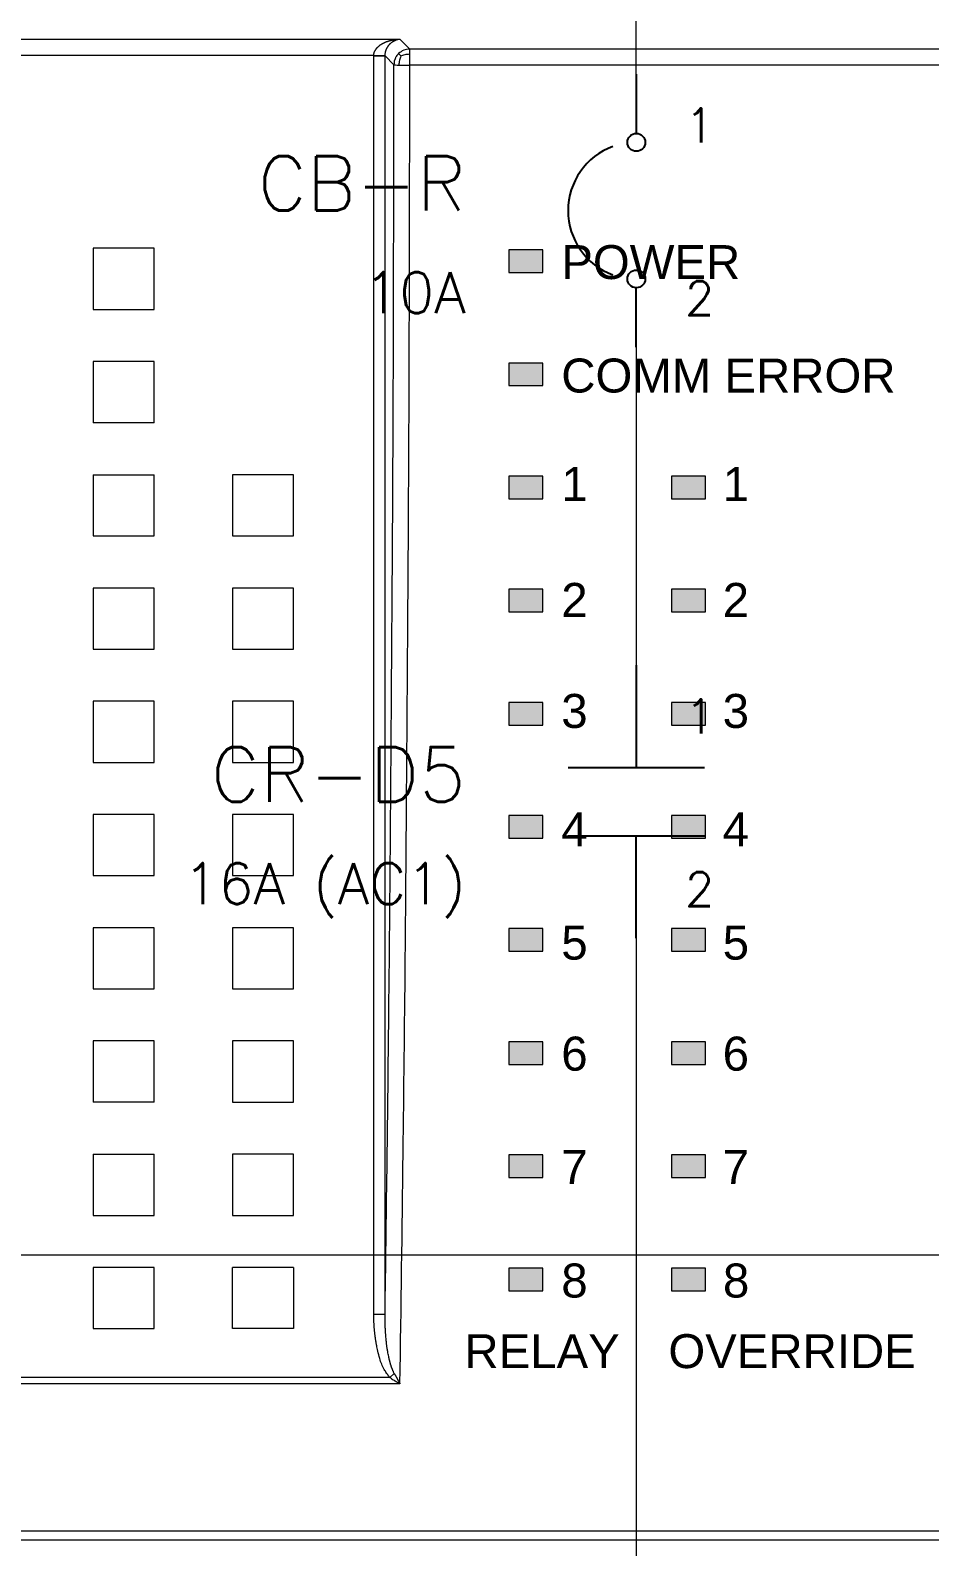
# Model space of a CAD drawing. Header units: inches. Extents: x 75782 to 87231, y -34126 to -18655.
# Drawn here: x 79256 to 79321.9, y -29414.5 to -29303.4 of the extents above; entities that cross this region are included whole.
import ezdxf
from ezdxf.enums import TextEntityAlignment as Align

# ---------------------------------------------------------------- set-up
doc = ezdxf.new("R2010")
doc.units = ezdxf.units.IN
doc.header["$MEASUREMENT"] = 0
doc.layers.add('A-Cables 220V', color=6, linetype='Continuous', lineweight=18)
doc.layers.add('COMPONENTES', color=251, linetype='Continuous', lineweight=18)
doc.styles.add('ARIAL', font='arial.ttf')
doc.styles.get("Standard").update_dxf_attribs({"font": 'ROMANS.SHX'})

# ---------------------------------------------------------------- blocks, each defined once
blk = doc.blocks.new('CONT 2F')
for p, q in [((33337.29, 23395.79), (33337.29, 23388.29)), ((33367.29, 23395.79), (33367.29, 23388.29)), ((33332.29, 23388.29), (33342.29, 23388.29)), ((33362.29, 23388.29), (33372.29, 23388.29)), ((33332.29, 23383.29), (33342.29, 23383.29)), ((33337.29, 23375.79), (33337.29, 23383.29)), ((33362.29, 23383.29), (33372.29, 23383.29)), ((33367.29, 23375.79), (33367.29, 23383.29))]:
    blk.add_line(p, q)
for s, p in [('1', (33340.86, 23390.79)), ('3', (33370.86, 23390.79)), ('2', (33340.86, 23378.13)), ('4', (33370.86, 23378.13))]:
    blk.add_text(s, height=2.5).set_placement(p)
at = {"flags": 4}
for tag, height, p in [('NAME', 4, (33324.79, 23385.79)), ('FEATURES', 3, (33324.79, 23378.29))]:
    blk.add_attdef(tag, text='', height=height, dxfattribs=at).set_placement(p, align=Align.RIGHT)
blk = doc.blocks.new('2F Breaker')
for p, q in [((0, 0), (0, -4.35)), ((30, 0), (30, -4.35)), ((0, -20), (0, -15.65)), ((30, -20), (30, -15.65))]:
    blk.add_line(p, q)
for centre in [(0, -5), (30, -5), (0, -15), (30, -15)]:
    blk.add_circle(centre, 0.653)
for centre in [(0, -10), (30, -10)]:
    blk.add_arc(centre, 5, 110, 250)
for s, p in [('1', (3.57, -5)), ('3', (33.57, -5)), ('2', (3.57, -17.66)), ('4', (33.57, -17.66))]:
    blk.add_text(s, height=2.5).set_placement(p)
at = {"flags": 4}
for tag, height, p in [('NAME', 4, (-12.5, -10)), ('FEATURES', 3, (-12.5, -17.5))]:
    blk.add_attdef(tag, text='', height=height, dxfattribs=at).set_placement(p, align=Align.RIGHT)
blk = doc.blocks.new('AK2-XM')
at = {"layer": 'COMPONENTES'}
for points in [[(31830.61, 23355.41), (31833.09, 23355.41), (31833.09, 23357.07), (31830.61, 23357.07)], [(31830.61, 23347.13), (31833.09, 23347.13), (31833.09, 23348.78), (31830.61, 23348.78)], [(31830.61, 23338.84), (31833.09, 23338.84), (31833.09, 23340.5), (31830.61, 23340.5)], [(31842.54, 23338.84), (31845.03, 23338.84), (31845.03, 23340.5), (31842.54, 23340.5)], [(31830.61, 23330.55), (31833.09, 23330.55), (31833.09, 23332.21), (31830.61, 23332.21)], [(31842.54, 23330.55), (31845.03, 23330.55), (31845.03, 23332.21), (31842.54, 23332.21)], [(31830.61, 23322.26), (31833.09, 23322.26), (31833.09, 23323.92), (31830.61, 23323.92)], [(31842.54, 23322.26), (31845.03, 23322.26), (31845.03, 23323.92), (31842.54, 23323.92)], [(31830.61, 23313.98), (31833.09, 23313.98), (31833.09, 23315.63), (31830.61, 23315.63)], [(31842.54, 23313.98), (31845.03, 23313.98), (31845.03, 23315.63), (31842.54, 23315.63)], [(31830.61, 23305.69), (31833.09, 23305.69), (31833.09, 23307.35), (31830.61, 23307.35)], [(31842.54, 23305.69), (31845.03, 23305.69), (31845.03, 23307.35), (31842.54, 23307.35)], [(31830.61, 23297.4), (31833.09, 23297.4), (31833.09, 23299.06), (31830.61, 23299.06)], [(31842.54, 23297.4), (31845.03, 23297.4), (31845.03, 23299.06), (31842.54, 23299.06)], [(31830.61, 23289.11), (31833.09, 23289.11), (31833.09, 23290.77), (31830.61, 23290.77)], [(31842.54, 23289.11), (31845.03, 23289.11), (31845.03, 23290.77), (31842.54, 23290.77)], [(31830.61, 23280.83), (31833.09, 23280.83), (31833.09, 23282.48), (31830.61, 23282.48)], [(31842.54, 23280.83), (31845.03, 23280.83), (31845.03, 23282.48), (31842.54, 23282.48)]]:
    blk.add_hatch(color=256, dxfattribs=at).paths.add_polyline_path(points)
for p, q in [((31782.13, 23372.5), (31822.62, 23372.5)), ((31823.34, 23371.78), (31822.62, 23372.5)), ((31782.13, 23371.34), (31820.7, 23371.34)), ((31820.7, 23371.34), (31821.53, 23371.31)), ((31820.7, 23279.12), (31820.7, 23371.27)), ((31820.7, 23371.27), (31821.53, 23371.27)), ((31821.53, 23279.12), (31821.53, 23371.27)), ((31822.18, 23370.62), (31821.53, 23371.27)), ((31964.14, 23371.78), (31823.34, 23371.78)), ((31823.34, 23371.42), (31823.34, 23371.78)), ((31823.34, 23370.59), (31823.34, 23371.42)), ((31964.14, 23370.59), (31823.34, 23370.59)), ((31804.61, 23357.19), (31800.13, 23357.19)), ((31800.13, 23357.19), (31800.13, 23352.71)), ((31804.61, 23352.71), (31804.61, 23357.19)), ((31833.09, 23357.07), (31830.61, 23357.07)), ((31830.61, 23357.07), (31830.61, 23355.41)), ((31833.09, 23355.41), (31833.09, 23357.07)), ((31830.61, 23355.41), (31833.09, 23355.41)), ((31800.13, 23352.71), (31804.61, 23352.71)), ((31804.61, 23348.89), (31800.13, 23348.89)), ((31800.13, 23348.89), (31800.13, 23344.41)), ((31804.61, 23344.41), (31804.61, 23348.89)), ((31833.09, 23348.78), (31830.61, 23348.78)), ((31830.61, 23348.78), (31830.61, 23347.13)), ((31833.09, 23347.13), (31833.09, 23348.78)), ((31830.61, 23347.13), (31833.09, 23347.13)), ((31804.61, 23344.41), (31800.13, 23344.41)), ((31800.13, 23340.59), (31804.61, 23340.59)), ((31800.13, 23340.59), (31800.13, 23336.12)), ((31804.61, 23336.12), (31804.61, 23340.59)), ((31814.82, 23340.59), (31810.34, 23340.59)), ((31810.34, 23340.59), (31810.34, 23336.12)), ((31814.82, 23336.12), (31814.82, 23340.59)), ((31833.09, 23340.5), (31830.61, 23340.5)), ((31830.61, 23340.5), (31830.61, 23338.84)), ((31833.09, 23338.84), (31833.09, 23340.5)), ((31845.03, 23340.5), (31842.54, 23340.5)), ((31842.54, 23340.5), (31842.54, 23338.84)), ((31845.03, 23338.84), (31845.03, 23340.5)), ((31830.61, 23338.84), (31833.09, 23338.84)), ((31842.54, 23338.84), (31845.03, 23338.84)), ((31800.13, 23336.12), (31804.61, 23336.12)), ((31810.34, 23336.12), (31814.82, 23336.12)), ((31804.61, 23332.3), (31800.13, 23332.3)), ((31800.13, 23332.3), (31800.13, 23327.82)), ((31804.61, 23327.82), (31804.61, 23332.3)), ((31814.82, 23332.3), (31810.34, 23332.3)), ((31810.34, 23332.3), (31810.34, 23327.82)), ((31814.82, 23327.82), (31814.82, 23332.3)), ((31833.09, 23332.21), (31830.61, 23332.21)), ((31830.61, 23332.21), (31830.61, 23330.55)), ((31833.09, 23330.55), (31833.09, 23332.21)), ((31845.03, 23332.21), (31842.54, 23332.21)), ((31842.54, 23332.21), (31842.54, 23330.55)), ((31845.03, 23330.55), (31845.03, 23332.21)), ((31830.61, 23330.55), (31833.09, 23330.55)), ((31842.54, 23330.55), (31845.03, 23330.55)), ((31800.13, 23327.82), (31804.61, 23327.82)), ((31810.34, 23327.82), (31814.82, 23327.82)), ((31804.61, 23324), (31800.13, 23324)), ((31800.13, 23324), (31800.13, 23319.52)), ((31804.61, 23319.52), (31804.61, 23324)), ((31814.82, 23324), (31810.34, 23324)), ((31810.34, 23324), (31810.34, 23319.52)), ((31814.82, 23319.52), (31814.82, 23324)), ((31833.09, 23323.92), (31830.61, 23323.92)), ((31830.61, 23323.92), (31830.61, 23322.26)), ((31833.09, 23322.26), (31833.09, 23323.92)), ((31845.03, 23323.92), (31842.54, 23323.92)), ((31842.54, 23323.92), (31842.54, 23322.26)), ((31845.03, 23322.26), (31845.03, 23323.92)), ((31830.61, 23322.26), (31833.09, 23322.26)), ((31842.54, 23322.26), (31845.03, 23322.26)), ((31800.13, 23319.52), (31804.61, 23319.52)), ((31810.34, 23319.52), (31814.82, 23319.52)), ((31804.61, 23315.71), (31800.13, 23315.71)), ((31800.13, 23315.71), (31800.13, 23311.23)), ((31804.61, 23311.23), (31804.61, 23315.71)), ((31814.82, 23315.71), (31810.34, 23315.71)), ((31810.34, 23315.71), (31810.34, 23311.23)), ((31814.82, 23311.23), (31814.82, 23315.71)), ((31833.09, 23315.63), (31830.61, 23315.63)), ((31830.61, 23315.63), (31830.61, 23313.98)), ((31833.09, 23313.98), (31833.09, 23315.63)), ((31845.03, 23315.63), (31842.54, 23315.63)), ((31842.54, 23315.63), (31842.54, 23313.98)), ((31845.03, 23313.98), (31845.03, 23315.63)), ((31830.61, 23313.98), (31833.09, 23313.98)), ((31842.54, 23313.98), (31845.03, 23313.98)), ((31800.13, 23311.23), (31804.61, 23311.23)), ((31810.34, 23311.23), (31814.82, 23311.23)), ((31800.13, 23307.41), (31800.13, 23302.93)), ((31804.61, 23307.41), (31800.13, 23307.41)), ((31804.61, 23302.93), (31804.61, 23307.41)), ((31814.82, 23307.41), (31810.34, 23307.41)), ((31810.34, 23307.41), (31810.34, 23302.93)), ((31814.82, 23302.93), (31814.82, 23307.41)), ((31833.09, 23307.35), (31830.61, 23307.35)), ((31830.61, 23307.35), (31830.61, 23305.69)), ((31833.09, 23305.69), (31833.09, 23307.35)), ((31845.03, 23307.35), (31842.54, 23307.35)), ((31842.54, 23307.35), (31842.54, 23305.69)), ((31845.03, 23305.69), (31845.03, 23307.35)), ((31830.61, 23305.69), (31833.09, 23305.69)), ((31842.54, 23305.69), (31845.03, 23305.69)), ((31800.13, 23302.93), (31804.61, 23302.93)), ((31810.34, 23302.93), (31814.82, 23302.93)), ((31804.61, 23299.12), (31800.13, 23299.12)), ((31800.13, 23299.12), (31800.13, 23294.64)), ((31804.61, 23294.64), (31804.61, 23299.12)), ((31814.82, 23299.12), (31810.34, 23299.12)), ((31810.34, 23299.12), (31810.34, 23294.64)), ((31814.82, 23294.64), (31814.82, 23299.12)), ((31833.09, 23299.06), (31830.61, 23299.06)), ((31830.61, 23299.06), (31830.61, 23297.4)), ((31833.09, 23297.4), (31833.09, 23299.06)), ((31845.03, 23299.06), (31842.54, 23299.06)), ((31842.54, 23299.06), (31842.54, 23297.4)), ((31845.03, 23297.4), (31845.03, 23299.06)), ((31830.61, 23297.4), (31833.09, 23297.4)), ((31842.54, 23297.4), (31845.03, 23297.4)), ((31804.61, 23294.64), (31800.13, 23294.64)), ((31810.34, 23294.64), (31814.82, 23294.64)), ((31800.13, 23290.82), (31800.13, 23286.34)), ((31800.13, 23290.82), (31804.61, 23290.82)), ((31804.61, 23286.34), (31804.61, 23290.82)), ((31810.34, 23290.82), (31810.34, 23286.34)), ((31814.82, 23290.82), (31810.34, 23290.82)), ((31814.82, 23286.34), (31814.82, 23290.82)), ((31833.09, 23290.77), (31830.61, 23290.77)), ((31830.61, 23290.77), (31830.61, 23289.11)), ((31833.09, 23289.11), (31833.09, 23290.77)), ((31845.03, 23290.77), (31842.54, 23290.77)), ((31842.54, 23290.77), (31842.54, 23289.11)), ((31845.03, 23289.11), (31845.03, 23290.77)), ((31830.61, 23289.11), (31833.09, 23289.11)), ((31842.54, 23289.11), (31845.03, 23289.11)), ((31800.13, 23286.34), (31804.61, 23286.34)), ((31810.34, 23286.34), (31814.82, 23286.34)), ((31804.61, 23282.53), (31800.13, 23282.53)), ((31800.13, 23282.53), (31800.13, 23278.05)), ((31804.61, 23278.05), (31804.61, 23282.53)), ((31814.82, 23282.53), (31810.34, 23282.53)), ((31810.34, 23278.05), (31810.34, 23282.53)), ((31814.82, 23282.53), (31814.82, 23278.05)), ((31833.09, 23282.48), (31830.61, 23282.48)), ((31830.61, 23282.48), (31830.61, 23280.83)), ((31833.09, 23280.83), (31833.09, 23282.48)), ((31845.03, 23282.48), (31842.54, 23282.48)), ((31842.54, 23282.48), (31842.54, 23280.83)), ((31845.03, 23280.83), (31845.03, 23282.48)), ((31830.61, 23280.83), (31833.09, 23280.83)), ((31842.54, 23280.83), (31845.03, 23280.83)), ((31800.13, 23278.05), (31804.61, 23278.05)), ((31814.82, 23278.05), (31810.34, 23278.05)), ((31821.88, 23274.47), (31782.13, 23274.47)), ((31822.21, 23274.76), (31821.88, 23274.47)), ((31822.62, 23274.02), (31782.13, 23274.02)), ((32014.65, 23263.22), (31781.96, 23263.22)), ((32014.65, 23262.56), (31781.96, 23262.56))]:
    blk.add_line(p, q, dxfattribs=at)
for points, knots in [([(31820.7, 23371.34), (31820.71, 23371.36), (31820.71, 23371.4), (31820.72, 23371.44), (31820.72, 23371.46), (31820.73, 23371.48), (31820.73, 23371.5), (31820.74, 23371.52), (31820.74, 23371.54), (31820.75, 23371.56), (31820.76, 23371.58), (31820.77, 23371.6), (31820.78, 23371.63), (31820.79, 23371.66), (31820.81, 23371.68), (31820.83, 23371.71), (31820.85, 23371.74), (31820.87, 23371.77), (31820.88, 23371.79), (31820.9, 23371.82), (31820.92, 23371.84), (31820.94, 23371.86), (31820.96, 23371.89), (31820.99, 23371.91), (31821.02, 23371.94), (31821.06, 23371.98), (31821.1, 23372.01), (31821.14, 23372.05), (31821.18, 23372.08), (31821.23, 23372.1), (31821.26, 23372.13), (31821.3, 23372.15), (31821.34, 23372.18), (31821.39, 23372.2), (31821.44, 23372.23), (31821.49, 23372.25), (31821.54, 23372.27), (31821.59, 23372.3), (31821.64, 23372.32), (31821.69, 23372.33), (31821.73, 23372.35), (31821.77, 23372.36), (31821.8, 23372.37), (31821.84, 23372.38), (31821.88, 23372.39), (31821.93, 23372.41), (31821.99, 23372.42), (31822.05, 23372.43), (31822.1, 23372.44), (31822.16, 23372.46), (31822.21, 23372.46), (31822.25, 23372.47), (31822.29, 23372.47), (31822.33, 23372.48), (31822.38, 23372.48), (31822.44, 23372.49), (31822.52, 23372.5), (31822.59, 23372.5), (31822.62, 23372.5)], [0, 0, 0, 0, 0.077328, 0.127726, 0.140443, 0.154347, 0.18054, 0.21055, 0.237319, 0.262005, 0.282055, 0.302385, 0.336547, 0.372669, 0.409637, 0.446076, 0.48499, 0.523583, 0.557654, 0.59133, 0.62577, 0.659103, 0.69072, 0.722898, 0.780807, 0.842083, 0.902604, 0.961838, 1.021486, 1.079853, 1.128594, 1.176801, 1.231582, 1.287782, 1.350253, 1.413399, 1.478346, 1.543335, 1.601646, 1.658452, 1.702812, 1.745909, 1.78659, 1.827917, 1.882007, 1.938362, 2.006034, 2.073917, 2.137487, 2.200259, 2.255953, 2.30915, 2.350398, 2.390189, 2.443467, 2.498739, 2.59921, 2.722352, 2.722352, 2.722352, 2.722352]), ([(31821.53, 23371.31), (31821.53, 23371.34), (31821.54, 23371.4), (31821.55, 23371.48), (31821.56, 23371.54), (31821.57, 23371.58), (31821.58, 23371.61), (31821.59, 23371.64), (31821.6, 23371.67), (31821.61, 23371.7), (31821.62, 23371.72), (31821.62, 23371.74), (31821.63, 23371.77), (31821.64, 23371.79), (31821.66, 23371.82), (31821.67, 23371.84), (31821.68, 23371.86), (31821.69, 23371.89), (31821.71, 23371.92), (31821.74, 23371.97), (31821.76, 23372), (31821.79, 23372.03), (31821.81, 23372.06), (31821.83, 23372.09), (31821.86, 23372.12), (31821.88, 23372.15), (31821.91, 23372.17), (31821.94, 23372.2), (31821.96, 23372.22), (31821.98, 23372.24), (31822.01, 23372.26), (31822.04, 23372.28), (31822.07, 23372.3), (31822.09, 23372.32), (31822.12, 23372.33), (31822.14, 23372.35), (31822.16, 23372.36), (31822.18, 23372.37), (31822.2, 23372.38), (31822.23, 23372.4), (31822.26, 23372.41), (31822.29, 23372.42), (31822.33, 23372.44), (31822.39, 23372.46), (31822.49, 23372.49), (31822.58, 23372.49), (31822.62, 23372.5)], [0, 0, 0, 0, 0.107296, 0.199783, 0.257546, 0.312828, 0.345962, 0.379885, 0.412011, 0.444532, 0.471208, 0.498024, 0.527998, 0.558594, 0.588445, 0.616557, 0.642115, 0.668484, 0.723335, 0.782324, 0.83064, 0.874827, 0.908578, 0.943262, 0.991518, 1.041773, 1.083385, 1.12196, 1.150372, 1.17966, 1.223672, 1.269922, 1.308105, 1.344326, 1.371827, 1.398701, 1.424418, 1.450666, 1.484043, 1.517005, 1.551829, 1.584855, 1.638416, 1.693338, 1.81599, 1.976503, 1.976503, 1.976503, 1.976503]), ([(31820.7, 23371.27), (31820.7, 23371.28), (31820.7, 23371.28), (31820.7, 23371.29), (31820.7, 23371.3), (31820.7, 23371.3), (31820.7, 23371.31), (31820.7, 23371.31), (31820.7, 23371.32), (31820.7, 23371.33), (31820.7, 23371.34)], [0, 0, 0, 0, 0.01683585, 0.02892295, 0.03342725, 0.03758721, 0.04133051, 0.04526512, 0.05742279, 0.07504057, 0.07504057, 0.07504057, 0.07504057]), ([(31821.53, 23371.27), (31821.53, 23371.27), (31821.53, 23371.28), (31821.53, 23371.28), (31821.53, 23371.29), (31821.53, 23371.29), (31821.53, 23371.29), (31821.53, 23371.3), (31821.53, 23371.3), (31821.53, 23371.31), (31821.53, 23371.31)], [0, 0, 0, 0, 0.00883231, 0.01560292, 0.01883182, 0.02190711, 0.02495866, 0.02815549, 0.03493253, 0.04380974, 0.04380974, 0.04380974, 0.04380974]), ([(31822.52, 23371.44), (31822.48, 23371.39), (31822.4, 23371.31), (31822.33, 23371.2), (31822.29, 23371.12), (31822.27, 23371.06), (31822.25, 23371.01), (31822.22, 23370.93), (31822.19, 23370.8), (31822.19, 23370.68), (31822.18, 23370.62)], [0, 0, 0, 0, 0.217203, 0.377962, 0.445722, 0.510024, 0.574315, 0.642062, 0.802759, 1.01987, 1.01987, 1.01987, 1.01987]), ([(31823.34, 23371.78), (31823.19, 23371.76), (31822.88, 23371.73), (31822.64, 23371.54), (31822.52, 23371.44)], [0, 0, 0, 0, 0.506102, 1.01237, 1.01237, 1.01237, 1.01237]), ([(31822.69, 23371.27), (31822.67, 23371.29), (31822.64, 23371.32), (31822.6, 23371.36), (31822.58, 23371.38), (31822.57, 23371.39), (31822.55, 23371.41), (31822.54, 23371.42), (31822.53, 23371.43), (31822.53, 23371.44), (31822.52, 23371.44)], [0, 0, 0, 0, 0.1037257, 0.1625412, 0.1777897, 0.1958025, 0.2200514, 0.2447673, 0.256589, 0.2678828, 0.2678828, 0.2678828, 0.2678828]), ([(31822.69, 23371.27), (31822.65, 23371.17), (31822.56, 23370.95), (31822.55, 23370.72), (31822.55, 23370.6)], [0, 0, 0, 0, 0.3671835, 0.7661414, 0.7661414, 0.7661414, 0.7661414]), ([(31822.69, 23371.27), (31822.79, 23371.31), (31823, 23371.4), (31823.23, 23371.41), (31823.34, 23371.42)], [0, 0, 0, 0, 0.3608303, 0.7542993, 0.7542993, 0.7542993, 0.7542993]), ([(31821.53, 23279.12), (31821.63, 23286.17), (31821.79, 23298.15), (31821.91, 23311.67), (31821.97, 23319.57), (31822, 23323.96), (31822.03, 23328.32), (31822.09, 23336.35), (31822.16, 23350.48), (31822.17, 23363.1), (31822.18, 23370.62)], [0, 0, 0, 0, 23.654522, 40.166535, 45.365836, 50.163496, 54.900573, 59.963992, 77.102538, 102.307891, 102.307891, 102.307891, 102.307891]), ([(31822.18, 23370.62), (31822.22, 23370.62), (31822.34, 23370.6), (31822.46, 23370.6), (31822.55, 23370.6)], [0, 0, 0, 0, 0.119484, 0.4088147, 0.4088147, 0.4088147, 0.4088147]), ([(31822.55, 23370.6), (31822.6, 23370.6), (31822.68, 23370.6), (31822.78, 23370.6), (31822.86, 23370.6), (31822.91, 23370.6), (31822.96, 23370.6), (31823.04, 23370.6), (31823.17, 23370.59), (31823.28, 23370.59), (31823.34, 23370.59)], [0, 0, 0, 0, 0.1578516, 0.2835602, 0.3477517, 0.4072879, 0.4640859, 0.5227361, 0.6772171, 0.8895573, 0.8895573, 0.8895573, 0.8895573]), ([(31822.62, 23274.02), (31822.71, 23279.65), (31822.85, 23289.93), (31823, 23303), (31823.08, 23313.11), (31823.14, 23321.21), (31823.2, 23329.25), (31823.27, 23339.6), (31823.32, 23353.42), (31823.34, 23364.49), (31823.34, 23370.59)], [0, 0, 0, 0, 18.883337, 34.49903, 43.845482, 52.802434, 61.657418, 70.83465, 87.518732, 107.988084, 107.988084, 107.988084, 107.988084]), ([(31820.7, 23279.12), (31820.89, 23279.12), (31821.17, 23279.12), (31821.44, 23279.12), (31821.53, 23279.12)], [0, 0, 0, 0, 0.6353545, 0.9269884, 0.9269884, 0.9269884, 0.9269884]), ([(31821.88, 23274.47), (31821.86, 23274.49), (31821.83, 23274.53), (31821.8, 23274.57), (31821.78, 23274.6), (31821.73, 23274.67), (31821.62, 23274.82), (31821.45, 23275.09), (31821.27, 23275.44), (31821.13, 23275.9), (31821.01, 23276.36), (31820.94, 23276.69), (31820.91, 23276.85), (31820.9, 23276.9), (31820.89, 23276.97), (31820.87, 23277.08), (31820.85, 23277.2), (31820.83, 23277.32), (31820.81, 23277.44), (31820.8, 23277.56), (31820.78, 23277.66), (31820.77, 23277.76), (31820.77, 23277.84), (31820.76, 23277.92), (31820.75, 23278), (31820.74, 23278.08), (31820.73, 23278.18), (31820.73, 23278.3), (31820.72, 23278.42), (31820.72, 23278.52), (31820.71, 23278.59), (31820.71, 23278.64), (31820.71, 23278.69), (31820.71, 23278.73), (31820.71, 23278.77), (31820.71, 23278.82), (31820.7, 23278.87), (31820.7, 23278.94), (31820.7, 23279.02), (31820.7, 23279.09), (31820.7, 23279.12)], [0, 0, 0, 0, 0.095656, 0.159304, 0.184015, 0.205266, 0.448908, 0.800284, 1.274988, 1.775044, 2.407901, 2.862734, 2.903998, 2.950246, 3.041553, 3.155802, 3.301824, 3.448201, 3.58319, 3.716334, 3.833422, 3.947184, 4.033786, 4.118755, 4.206435, 4.296179, 4.409187, 4.531223, 4.681475, 4.818344, 4.87269, 4.92593, 4.978585, 5.031926, 5.075032, 5.117574, 5.183018, 5.25233, 5.352665, 5.463546, 5.463546, 5.463546, 5.463546]), ([(31822.21, 23274.76), (31822.19, 23274.8), (31822.16, 23274.86), (31822.13, 23274.93), (31822.11, 23274.97), (31822.09, 23275.01), (31822.08, 23275.05), (31822.06, 23275.1), (31822.04, 23275.15), (31822.02, 23275.19), (31822.01, 23275.22), (31822, 23275.25), (31821.99, 23275.28), (31821.98, 23275.32), (31821.97, 23275.36), (31821.95, 23275.41), (31821.93, 23275.46), (31821.92, 23275.51), (31821.91, 23275.55), (31821.9, 23275.59), (31821.89, 23275.63), (31821.88, 23275.67), (31821.87, 23275.71), (31821.85, 23275.77), (31821.83, 23275.87), (31821.79, 23276.02), (31821.76, 23276.19), (31821.72, 23276.4), (31821.68, 23276.64), (31821.65, 23276.87), (31821.63, 23277.07), (31821.61, 23277.25), (31821.59, 23277.43), (31821.58, 23277.63), (31821.56, 23277.84), (31821.56, 23277.99), (31821.55, 23278.09), (31821.55, 23278.16), (31821.54, 23278.24), (31821.54, 23278.35), (31821.54, 23278.46), (31821.54, 23278.56), (31821.53, 23278.63), (31821.53, 23278.67), (31821.53, 23278.72), (31821.53, 23278.76), (31821.53, 23278.81), (31821.53, 23278.84), (31821.53, 23278.87), (31821.53, 23278.89), (31821.53, 23278.92), (31821.53, 23278.94), (31821.53, 23278.96), (31821.53, 23278.98), (31821.53, 23278.99), (31821.53, 23279), (31821.53, 23279.01), (31821.53, 23279.01), (31821.53, 23279.01), (31821.53, 23279.02), (31821.53, 23279.02), (31821.53, 23279.03), (31821.53, 23279.03), (31821.53, 23279.04), (31821.53, 23279.04), (31821.53, 23279.05), (31821.53, 23279.06), (31821.53, 23279.07), (31821.53, 23279.09), (31821.53, 23279.11), (31821.53, 23279.12)], [0, 0, 0, 0, 0.130167, 0.224239, 0.25894, 0.295466, 0.351416, 0.413716, 0.470582, 0.524347, 0.561216, 0.59678, 0.632047, 0.668217, 0.718098, 0.771706, 0.841979, 0.908493, 0.947466, 0.984876, 1.032614, 1.079202, 1.126871, 1.172883, 1.312226, 1.470452, 1.682898, 1.897898, 2.19117, 2.477552, 2.676119, 2.867642, 3.075239, 3.301535, 3.545875, 3.757023, 3.822808, 3.888087, 3.983259, 4.095735, 4.238046, 4.367396, 4.417724, 4.46702, 4.516865, 4.571029, 4.619362, 4.665066, 4.690633, 4.716082, 4.741554, 4.769342, 4.796105, 4.819989, 4.82836, 4.837337, 4.845137, 4.851056, 4.851865, 4.852722, 4.858335, 4.865945, 4.872998, 4.87909, 4.884398, 4.889445, 4.900805, 4.912516, 4.935223, 4.971515, 4.971515, 4.971515, 4.971515]), ([(31821.88, 23274.47), (31821.94, 23274.43), (31822.04, 23274.37), (31822.16, 23274.29), (31822.23, 23274.25), (31822.26, 23274.23), (31822.29, 23274.21), (31822.33, 23274.19), (31822.36, 23274.17), (31822.39, 23274.15), (31822.42, 23274.14), (31822.44, 23274.12), (31822.46, 23274.11), (31822.48, 23274.1), (31822.49, 23274.09), (31822.51, 23274.08), (31822.52, 23274.08), (31822.53, 23274.07), (31822.54, 23274.07), (31822.55, 23274.06), (31822.56, 23274.06), (31822.56, 23274.05), (31822.57, 23274.05), (31822.58, 23274.04), (31822.58, 23274.04), (31822.59, 23274.04), (31822.61, 23274.03), (31822.62, 23274.02), (31822.62, 23274.02)], [0, 0, 0, 0, 0.2419266, 0.4076889, 0.4544993, 0.5030837, 0.5435025, 0.5876292, 0.6281946, 0.669793, 0.7040817, 0.7372846, 0.7593332, 0.7814591, 0.8015867, 0.8224671, 0.8396016, 0.8556862, 0.8645412, 0.8733972, 0.8829121, 0.8928717, 0.9027876, 0.9120788, 0.9203997, 0.9285139, 0.9474153, 0.9729708, 0.9729708, 0.9729708, 0.9729708]), ([(31822.21, 23274.76), (31822.22, 23274.75), (31822.23, 23274.72), (31822.25, 23274.69), (31822.26, 23274.67), (31822.27, 23274.65), (31822.27, 23274.65), (31822.28, 23274.64), (31822.28, 23274.63), (31822.3, 23274.61), (31822.31, 23274.59), (31822.32, 23274.56), (31822.34, 23274.53), (31822.36, 23274.5), (31822.37, 23274.48), (31822.38, 23274.45), (31822.4, 23274.42), (31822.42, 23274.39), (31822.43, 23274.37), (31822.44, 23274.34), (31822.46, 23274.31), (31822.49, 23274.27), (31822.5, 23274.24), (31822.52, 23274.21), (31822.54, 23274.17), (31822.55, 23274.14), (31822.56, 23274.12), (31822.57, 23274.11), (31822.58, 23274.09), (31822.6, 23274.07), (31822.61, 23274.04), (31822.62, 23274.03), (31822.62, 23274.02)], [0, 0, 0, 0, 0.0568079, 0.1026892, 0.1279544, 0.1441474, 0.1452726, 0.1465012, 0.1686302, 0.2005117, 0.2227967, 0.2439144, 0.2975158, 0.3492339, 0.3678848, 0.3865477, 0.4376027, 0.487976, 0.5056857, 0.5230077, 0.5819166, 0.645256, 0.6739041, 0.7029785, 0.7577145, 0.8059028, 0.8163193, 0.8266234, 0.8550612, 0.8872576, 0.9165692, 0.9539992, 0.9539992, 0.9539992, 0.9539992])]:
    blk.add_open_spline(points, degree=3, knots=knots, dxfattribs=at)
at = {"layer": 'COMPONENTES', "style": 'ARIAL'}
for s, height, p in [('POWER', 2.486, (31834.45, 23354.93)), ('COMM ERROR', 2.486, (31834.45, 23346.62)), ('1', 2.49, (31834.45, 23338.67)), ('1', 2.49, (31846.28, 23338.67)), ('2', 2.49, (31834.45, 23330.18)), ('2', 2.49, (31846.28, 23330.18)), ('3', 2.49, (31834.45, 23322.05)), ('3', 2.49, (31846.28, 23322.05)), ('4', 2.49, (31834.45, 23313.38)), ('4', 2.49, (31846.28, 23313.38)), ('5', 2.49, (31834.45, 23305.08)), ('5', 2.49, (31846.28, 23305.08)), ('6', 2.49, (31834.45, 23296.95)), ('6', 2.49, (31846.28, 23296.95)), ('7', 2.49, (31834.45, 23288.64)), ('7', 2.49, (31846.28, 23288.64)), ('8', 2.49, (31834.45, 23280.33)), ('8', 2.49, (31846.3, 23280.33)), ('RELAY', 2.486, (31827.35, 23275.16)), ('OVERRIDE', 2.486, (31842.3, 23275.16))]:
    blk.add_text(s, height=height, dxfattribs=at).set_placement(p)

msp = doc.modelspace()

# ---------------------------------------------------------------- linework, layer by layer
at = {"layer": 'A-Cables 220V'}
for p, q in [((79300.41, -29306.64), (79300.41, -29254.14)), ((79300.41, -29326.64), (79300.41, -29349.93)), ((79300.41, -29369.93), (79300.41, -29581.64)), ((79107.91, -29393.12), (79600.41, -29393.12))]:
    msp.add_line(p, q, dxfattribs=at)

# ---------------------------------------------------------------- block references
ref = msp.add_blockref('2F Breaker', (79300.41, -29306.64))
ref.add_attrib('NAME', 'CB-R', dxfattribs={"height": 4}).set_placement((79287.91, -29316.64), align=Align.RIGHT)
ref.add_attrib('FEATURES', '10A', dxfattribs={"height": 3}).set_placement((79287.91, -29324.14), align=Align.RIGHT)
ref = msp.add_blockref('CONT 2F', (45963.12, -52745.72))
ref.add_attrib('NAME', 'CR-D5', dxfattribs={"height": 4}).set_placement((79287.91, -29359.93), align=Align.RIGHT)
ref.add_attrib('FEATURES', '16A (AC1)', dxfattribs={"height": 3}).set_placement((79287.91, -29367.43), align=Align.RIGHT)
at = {"layer": 'COMPONENTES'}
msp.add_blockref('AK2-XM', (47460.46, -52676.58), dxfattribs=at)

doc.saveas('drawing.dxf')
